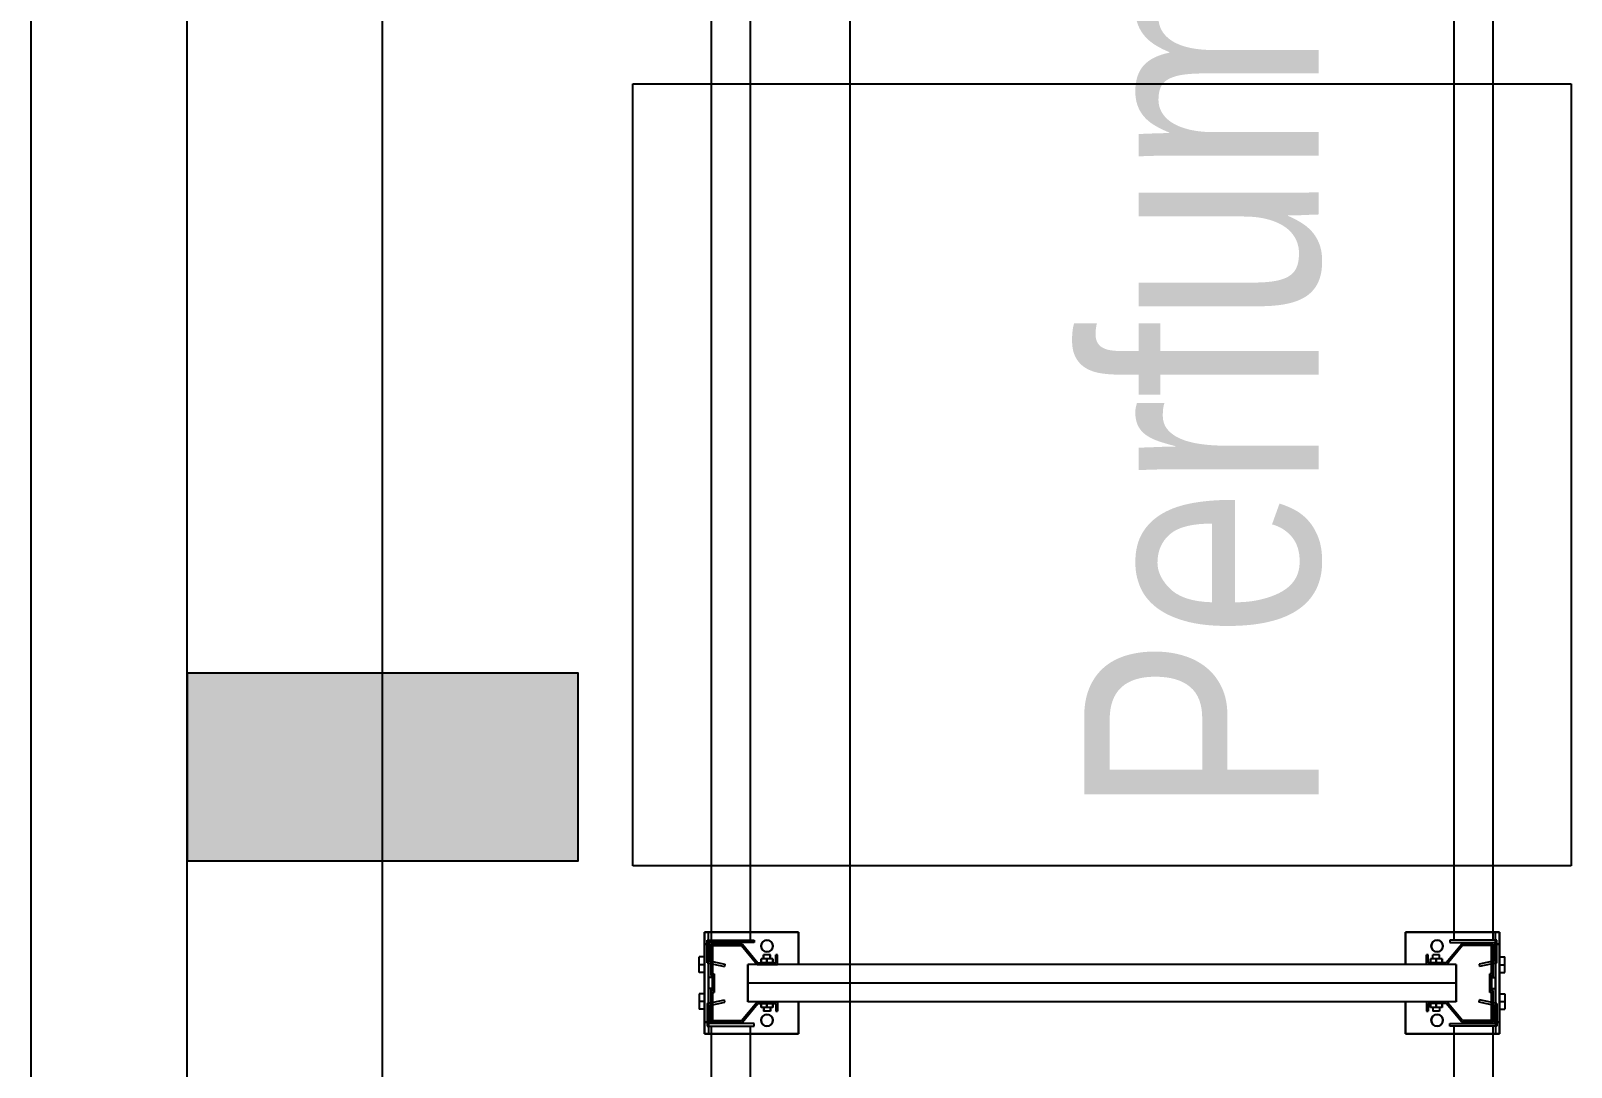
# Model space of a CAD drawing. Header units: metres. Extents: x 0 to 8715937, y -236336 to 216.
# Drawn here: x 109.6 to 111.57, y 57.696 to 59.022 of the extents above; entities that cross this region are included whole.
import ezdxf

# ---------------------------------------------------------------- set-up
doc = ezdxf.new("R2010")
doc.units = ezdxf.units.M
doc.header["$MEASUREMENT"] = 0
doc.linetypes.add('ACAD_ISO10W100', pattern=[18, 12, -3, 0, -3])
for name, color, linetype in [('0-BLOCK-ARQUITECTURA', 7, 'Continuous'), ('0-BLOCK-EQUIPAMIENTO', 7, 'Continuous'), ('0-BLOCK-ESTRUCTURA', 7, 'Continuous'), ('AAA BAST', 5, 'Continuous'), ('AAA COTAS', 7, 'Continuous'), ('AAA LARG', 1, 'Continuous'), ('AAA PALLETS', 7, 'Continuous'), ('COLUMNAS', 210, 'Continuous'), ('COLUMNAS HATCH', 251, 'Continuous'), ('EJES', 251, 'ACAD_ISO10W100'), ('MURO', 4, 'Continuous'), ('TEXTO', 7, 'Continuous')]:
    doc.layers.add(name, color=color, linetype=linetype)
doc.styles.add('AR', font='arial.ttf')

# ---------------------------------------------------------------- blocks, each defined once
blk = doc.blocks.new('DPM-ARQUITECTURA')
at = {"layer": 'MURO', "ltscale": 0.1}
for p, q in [((21.8801, 103.2229), (21.8801, 50.4111)), ((22.0801, 50.4111), (22.0801, 92.9343))]:
    blk.add_line(p, q, dxfattribs=at)
blk = doc.blocks.new('COLUMNA 0.24 x 0.50')
at = {"layer": 'COLUMNAS HATCH', "ltscale": 0.1}
blk.add_hatch(color=256, dxfattribs=at).paths.add_polyline_path([(0.5, 0), (0.5, -0.24), (0, -0.24), (0, 0)])
at = {"layer": 'COLUMNAS', "ltscale": 0.1}
blk.add_lwpolyline([(0.5, 0), (0.5, -0.24), (0, -0.24), (0, 0)], close=True, dxfattribs=at)
blk = doc.blocks.new('DPM-ESTRUCTURA')
at = {"layer": 'EJES', "ltscale": 0.4}
for p, q in [((22.33, 41.5801), (22.33, 112.3301)), ((22.9278, 41.5801), (22.9278, 112.3301))]:
    blk.add_line(p, q, dxfattribs=at)
at = {"layer": 'COLUMNAS', "xscale": -1}
blk.add_blockref('COLUMNA 0.24 x 0.50', (22.58, 58.2001), dxfattribs=at)
blk = doc.blocks.new('1A MODULO SIMPLE')
at = {"layer": 'AAA BAST'}
for points in [[(-2.1307, 1.015), (-2.1307, 1.017), (-2.1407, 1.017), (-2.1407, 1.04), (-2.1167, 1.06), (-2.1167, 1.1), (-2.1567, 1.1), (-2.1567, 1.098), (-2.1767, 1.098), (-2.1767, 1.1), (-2.2167, 1.1), (-2.2167, 1.06), (-2.1927, 1.04), (-2.1927, 1.017), (-2.2027, 1.017), (-2.2027, 1.015), (-2.1907, 1.015), (-2.1907, 1.0409), (-2.2147, 1.0609), (-2.2147, 1.098), (-2.1787, 1.098), (-2.1787, 1.096), (-2.1547, 1.096), (-2.1547, 1.098), (-2.1187, 1.098), (-2.1187, 1.0609), (-2.1427, 1.0409), (-2.1427, 1.015)], [(0.1973, 1.015), (0.1973, 1.017), (0.2073, 1.017), (0.2073, 1.04), (0.1833, 1.06), (0.1833, 1.1), (0.2233, 1.1), (0.2233, 1.098), (0.2433, 1.098), (0.2433, 1.1), (0.2833, 1.1), (0.2833, 1.06), (0.2593, 1.04), (0.2593, 1.017), (0.2693, 1.017), (0.2693, 1.015), (0.2573, 1.015), (0.2573, 1.0409), (0.2813, 1.0609), (0.2813, 1.098), (0.2453, 1.098), (0.2453, 1.096), (0.2213, 1.096), (0.2213, 1.098), (0.1853, 1.098), (0.1853, 1.0609), (0.2093, 1.0409), (0.2093, 1.015)], [(-2.1307, 0.185), (-2.1307, 0.183), (-2.1407, 0.183), (-2.1407, 0.16), (-2.1167, 0.14), (-2.1167, 0.1), (-2.1567, 0.1), (-2.1567, 0.102), (-2.1767, 0.102), (-2.1767, 0.1), (-2.2167, 0.1), (-2.2167, 0.14), (-2.1927, 0.16), (-2.1927, 0.183), (-2.2027, 0.183), (-2.2027, 0.185), (-2.1907, 0.185), (-2.1907, 0.1591), (-2.2147, 0.1391), (-2.2147, 0.102), (-2.1787, 0.102), (-2.1787, 0.104), (-2.1547, 0.104), (-2.1547, 0.102), (-2.1187, 0.102), (-2.1187, 0.1391), (-2.1427, 0.1591), (-2.1427, 0.185)], [(0.1973, 0.185), (0.1973, 0.183), (0.2073, 0.183), (0.2073, 0.16), (0.1833, 0.14), (0.1833, 0.1), (0.2233, 0.1), (0.2233, 0.102), (0.2433, 0.102), (0.2433, 0.1), (0.2833, 0.1), (0.2833, 0.14), (0.2593, 0.16), (0.2593, 0.183), (0.2693, 0.183), (0.2693, 0.185), (0.2573, 0.185), (0.2573, 0.1591), (0.2813, 0.1391), (0.2813, 0.102), (0.2453, 0.102), (0.2453, 0.104), (0.2213, 0.104), (0.2213, 0.102), (0.1853, 0.102), (0.1853, 0.1391), (0.2093, 0.1591), (0.2093, 0.185)]]:
    blk.add_hatch(color=251, dxfattribs=at).paths.add_polyline_path(points)
at = {"layer": 'AAA BAST', "color": 251}
for p, q in [((-2.2167, 1.1082), (-2.2317, 1.1082)), ((-2.2317, 1.1082), (-2.2317, 0.9882)), ((-2.2167, 1.1032), (-2.2317, 1.1032)), ((-2.1167, 1.1082), (-2.2167, 1.1082)), ((-2.2167, 1.1082), (-2.2167, 1.1032)), ((-2.2167, 1.1032), (-2.1167, 1.1032)), ((-2.2067, 1.1), (-2.2067, 1.1032)), ((-2.2067, 1.1032), (-2.1737, 1.1032)), ((-2.1802, 1.1152), (-2.2002, 1.1152)), ((-2.2002, 1.1082), (-2.2002, 1.1152)), ((-2.1902, 1.1082), (-2.1902, 1.1152)), ((-2.1802, 1.1082), (-2.1802, 1.1152)), ((-2.1737, 1.1), (-2.1737, 1.1032)), ((-2.1597, 1.1), (-2.1597, 1.1032)), ((-2.1532, 1.1152), (-2.1332, 1.1152)), ((-2.1532, 1.1082), (-2.1532, 1.1152)), ((-2.1432, 1.1082), (-2.1432, 1.1152)), ((-2.1332, 1.1082), (-2.1332, 1.1152)), ((-2.1267, 1.1), (-2.1267, 1.1032)), ((-2.1167, 1.1032), (-2.1167, 1.1082)), ((-2.1017, 1.1082), (-2.1167, 1.1082)), ((-2.1167, 1.1032), (-2.1017, 1.1032)), ((-2.1017, 0.9882), (-2.1017, 1.1082)), ((0.1683, 0.9882), (0.1683, 1.1082)), ((0.1683, 1.1082), (0.1833, 1.1082)), ((0.1833, 1.1032), (0.1683, 1.1032)), ((0.1833, 1.1032), (0.1833, 1.1082)), ((0.1833, 1.1082), (0.2833, 1.1082)), ((0.2833, 1.1032), (0.1833, 1.1032)), ((0.1933, 1.1), (0.1933, 1.1032)), ((0.2198, 1.1152), (0.1998, 1.1152)), ((0.1998, 1.1082), (0.1998, 1.1152)), ((0.2098, 1.1082), (0.2098, 1.1152)), ((0.2198, 1.1082), (0.2198, 1.1152)), ((0.2263, 1.1), (0.2263, 1.1032)), ((0.2403, 1.1), (0.2403, 1.1032)), ((0.2733, 1.1032), (0.2403, 1.1032)), ((0.2468, 1.1152), (0.2668, 1.1152)), ((0.2468, 1.1082), (0.2468, 1.1152)), ((0.2568, 1.1082), (0.2568, 1.1152)), ((0.2668, 1.1082), (0.2668, 1.1152)), ((0.2733, 1.1), (0.2733, 1.1032)), ((0.2833, 1.1082), (0.2833, 1.1032)), ((0.2833, 1.1082), (0.2983, 1.1082)), ((0.2833, 1.1032), (0.2983, 1.1032)), ((0.2983, 1.1082), (0.2983, 0.9882)), ((-2.1767, 1.1), (-2.2167, 1.1)), ((-2.2167, 1.1), (-2.2167, 1.06)), ((-2.2147, 1.098), (-2.2147, 1.0609)), ((-2.1787, 1.098), (-2.2147, 1.098)), ((-2.1787, 1.098), (-2.1787, 1.096)), ((-2.1547, 1.096), (-2.1787, 1.096)), ((-2.1767, 1.1), (-2.1767, 1.098)), ((-2.1767, 1.1), (-2.1737, 1.1)), ((-2.1567, 1.098), (-2.1767, 1.098)), ((-2.1567, 1.1), (-2.1597, 1.1)), ((-2.1167, 1.1), (-2.1567, 1.1)), ((-2.1567, 1.1), (-2.1567, 1.098)), ((-2.1187, 1.098), (-2.1547, 1.098)), ((-2.1547, 1.098), (-2.1547, 1.096)), ((-2.1187, 1.098), (-2.1187, 1.0609)), ((-2.1167, 1.1), (-2.1167, 1.06)), ((0.1833, 1.1), (0.2233, 1.1)), ((0.1833, 1.1), (0.1833, 1.06)), ((0.1853, 1.098), (0.1853, 1.0609)), ((0.1853, 1.098), (0.2213, 1.098)), ((0.2213, 1.098), (0.2213, 1.096)), ((0.2213, 1.096), (0.2453, 1.096)), ((0.2233, 1.1), (0.2233, 1.098)), ((0.2233, 1.1), (0.2263, 1.1)), ((0.2233, 1.098), (0.2433, 1.098)), ((0.2433, 1.1), (0.2403, 1.1)), ((0.2433, 1.1), (0.2833, 1.1)), ((0.2433, 1.1), (0.2433, 1.098)), ((0.2453, 1.098), (0.2813, 1.098)), ((0.2453, 1.098), (0.2453, 1.096)), ((0.2813, 1.098), (0.2813, 1.0609)), ((0.2833, 1.1), (0.2833, 1.06)), ((-2.2167, 1.06), (-2.1927, 1.04)), ((-2.2147, 1.0609), (-2.1907, 1.0409)), ((-2.1907, 1.053), (-2.1667, 1.053)), ((-2.1907, 0.147), (-2.1907, 1.053)), ((-2.1667, 1.053), (-2.1427, 1.053)), ((-2.1667, 0.147), (-2.1667, 1.053)), ((-2.1187, 1.0609), (-2.1427, 1.0409)), ((-2.1427, 0.147), (-2.1427, 1.053)), ((-2.1167, 1.06), (-2.1407, 1.04)), ((0.1833, 1.06), (0.2073, 1.04)), ((0.1853, 1.0609), (0.2093, 1.0409)), ((0.2333, 1.053), (0.2093, 1.053)), ((0.2093, 0.147), (0.2093, 1.053)), ((0.2573, 1.053), (0.2333, 1.053)), ((0.2333, 0.147), (0.2333, 1.053)), ((0.2813, 1.0609), (0.2573, 1.0409)), ((0.2573, 0.147), (0.2573, 1.053)), ((0.2833, 1.06), (0.2593, 1.04)), ((-2.1927, 1.036), (-2.1977, 1.036)), ((-2.1977, 1.021), (-2.1977, 1.036)), ((-2.1927, 1.0285), (-2.1977, 1.0285)), ((-2.1927, 1.04), (-2.1927, 1.017)), ((-2.1907, 1.0409), (-2.1907, 1.015)), ((-2.1427, 1.0409), (-2.1427, 1.015)), ((-2.1407, 1.04), (-2.1407, 1.017)), ((-2.1357, 1.036), (-2.1407, 1.036)), ((-2.1407, 1.021), (-2.1407, 1.036)), ((-2.1357, 1.0285), (-2.1407, 1.0285)), ((-2.1357, 1.021), (-2.1357, 1.036)), ((-2.1357, 1.0328), (-2.1307, 1.0328)), ((-2.1307, 1.0243), (-2.1307, 1.0328)), ((0.2023, 1.0328), (0.1973, 1.0328)), ((0.1973, 1.0243), (0.1973, 1.0328)), ((0.2023, 1.036), (0.2073, 1.036)), ((0.2023, 1.021), (0.2023, 1.036)), ((0.2023, 1.0285), (0.2073, 1.0285)), ((0.2073, 1.04), (0.2073, 1.017)), ((0.2073, 1.021), (0.2073, 1.036)), ((0.2093, 1.0409), (0.2093, 1.015)), ((0.2573, 1.0409), (0.2573, 1.015)), ((0.2593, 1.04), (0.2593, 1.017)), ((0.2593, 1.036), (0.2643, 1.036)), ((0.2593, 1.0285), (0.2643, 1.0285)), ((0.2643, 1.021), (0.2643, 1.036)), ((-2.1927, 1.017), (-2.2027, 1.017)), ((-2.2027, 1.017), (-2.2027, 1.015)), ((-2.1907, 1.015), (-2.2027, 1.015)), ((-2.1927, 1.021), (-2.1977, 1.021)), ((-2.1427, 1.015), (-2.1307, 1.015)), ((-2.1357, 1.021), (-2.1407, 1.021)), ((-2.1407, 1.017), (-2.1307, 1.017)), ((-2.1357, 1.0243), (-2.1307, 1.0243)), ((-2.1307, 1.015), (-2.1307, 1.017)), ((0.2023, 1.0243), (0.1973, 1.0243)), ((0.2073, 1.017), (0.1973, 1.017)), ((0.1973, 1.015), (0.1973, 1.017)), ((0.2093, 1.015), (0.1973, 1.015)), ((0.2023, 1.021), (0.2073, 1.021)), ((0.2573, 1.015), (0.2693, 1.015)), ((0.2593, 1.021), (0.2643, 1.021)), ((0.2593, 1.017), (0.2693, 1.017)), ((0.2693, 1.017), (0.2693, 1.015)), ((-2.2317, 0.9882), (-2.1907, 0.9882)), ((-2.1427, 0.9882), (-2.1017, 0.9882)), ((0.2093, 0.9882), (0.1683, 0.9882)), ((0.2983, 0.9882), (0.2573, 0.9882)), ((-2.2317, 0.0918), (-2.2317, 0.2118)), ((-2.2317, 0.2118), (-2.1907, 0.2118)), ((-2.1427, 0.2118), (-2.1017, 0.2118)), ((-2.1017, 0.2118), (-2.1017, 0.0918)), ((0.2093, 0.2118), (0.1683, 0.2118)), ((0.1683, 0.2118), (0.1683, 0.0918)), ((0.2983, 0.2118), (0.2573, 0.2118)), ((0.2983, 0.0918), (0.2983, 0.2118)), ((-2.1907, 0.185), (-2.2027, 0.185)), ((-2.2027, 0.183), (-2.2027, 0.185)), ((-2.1927, 0.183), (-2.2027, 0.183)), ((-2.1927, 0.1801), (-2.1977, 0.1801)), ((-2.1977, 0.1651), (-2.1977, 0.1801)), ((-2.1927, 0.16), (-2.1927, 0.183)), ((-2.1907, 0.1591), (-2.1907, 0.185)), ((-2.1427, 0.1591), (-2.1427, 0.185)), ((-2.1427, 0.185), (-2.1307, 0.185)), ((-2.1407, 0.16), (-2.1407, 0.183)), ((-2.1407, 0.183), (-2.1307, 0.183)), ((-2.1357, 0.1801), (-2.1407, 0.1801)), ((-2.1407, 0.1651), (-2.1407, 0.1801)), ((-2.1357, 0.1651), (-2.1357, 0.1801)), ((-2.1307, 0.185), (-2.1307, 0.183)), ((0.2093, 0.185), (0.1973, 0.185)), ((0.1973, 0.185), (0.1973, 0.183)), ((0.2073, 0.183), (0.1973, 0.183)), ((0.2023, 0.1801), (0.2073, 0.1801)), ((0.2023, 0.1651), (0.2023, 0.1801)), ((0.2073, 0.16), (0.2073, 0.183)), ((0.2073, 0.1651), (0.2073, 0.1801)), ((0.2093, 0.1591), (0.2093, 0.185)), ((0.2573, 0.1591), (0.2573, 0.185)), ((0.2573, 0.185), (0.2693, 0.185)), ((0.2593, 0.16), (0.2593, 0.183)), ((0.2593, 0.183), (0.2693, 0.183)), ((0.2593, 0.1801), (0.2643, 0.1801)), ((0.2643, 0.1651), (0.2643, 0.1801)), ((0.2693, 0.183), (0.2693, 0.185)), ((-2.2167, 0.14), (-2.1927, 0.16)), ((-2.2147, 0.1391), (-2.1907, 0.1591)), ((-2.1927, 0.1726), (-2.1977, 0.1726)), ((-2.1927, 0.1651), (-2.1977, 0.1651)), ((-2.1187, 0.1391), (-2.1427, 0.1591)), ((-2.1357, 0.1726), (-2.1407, 0.1726)), ((-2.1357, 0.1651), (-2.1407, 0.1651)), ((-2.1167, 0.14), (-2.1407, 0.16)), ((-2.1357, 0.1768), (-2.1307, 0.1768)), ((-2.1357, 0.1683), (-2.1307, 0.1683)), ((-2.1307, 0.1683), (-2.1307, 0.1768)), ((0.1833, 0.14), (0.2073, 0.16)), ((0.1853, 0.1391), (0.2093, 0.1591)), ((0.2023, 0.1768), (0.1973, 0.1768)), ((0.1973, 0.1683), (0.1973, 0.1768)), ((0.2023, 0.1683), (0.1973, 0.1683)), ((0.2023, 0.1726), (0.2073, 0.1726)), ((0.2023, 0.1651), (0.2073, 0.1651)), ((0.2813, 0.1391), (0.2573, 0.1591)), ((0.2593, 0.1726), (0.2643, 0.1726)), ((0.2593, 0.1651), (0.2643, 0.1651)), ((0.2833, 0.14), (0.2593, 0.16)), ((-2.2167, 0.1), (-2.2167, 0.14)), ((-2.2147, 0.102), (-2.2147, 0.1391)), ((-2.1907, 0.147), (-2.1667, 0.147)), ((-2.1667, 0.147), (-2.1427, 0.147)), ((-2.1187, 0.102), (-2.1187, 0.1391)), ((-2.1167, 0.1), (-2.1167, 0.14)), ((0.1833, 0.1), (0.1833, 0.14)), ((0.1853, 0.102), (0.1853, 0.1391)), ((0.2333, 0.147), (0.2093, 0.147)), ((0.2573, 0.147), (0.2333, 0.147)), ((0.2813, 0.102), (0.2813, 0.1391)), ((0.2833, 0.1), (0.2833, 0.14)), ((-2.1767, 0.1), (-2.2167, 0.1)), ((-2.1787, 0.102), (-2.2147, 0.102)), ((-2.2067, 0.1), (-2.2067, 0.0968)), ((-2.1787, 0.102), (-2.1787, 0.104)), ((-2.1547, 0.104), (-2.1787, 0.104)), ((-2.1567, 0.102), (-2.1767, 0.102)), ((-2.1767, 0.1), (-2.1767, 0.102)), ((-2.1767, 0.1), (-2.1737, 0.1)), ((-2.1737, 0.1), (-2.1737, 0.0968)), ((-2.1597, 0.1), (-2.1597, 0.0968)), ((-2.1567, 0.1), (-2.1597, 0.1)), ((-2.1567, 0.1), (-2.1567, 0.102)), ((-2.1167, 0.1), (-2.1567, 0.1)), ((-2.1547, 0.102), (-2.1547, 0.104)), ((-2.1187, 0.102), (-2.1547, 0.102)), ((-2.1267, 0.1), (-2.1267, 0.0968)), ((0.1833, 0.1), (0.2233, 0.1)), ((0.1853, 0.102), (0.2213, 0.102)), ((0.1933, 0.1), (0.1933, 0.0968)), ((0.2213, 0.102), (0.2213, 0.104)), ((0.2213, 0.104), (0.2453, 0.104)), ((0.2233, 0.102), (0.2433, 0.102)), ((0.2233, 0.1), (0.2233, 0.102)), ((0.2233, 0.1), (0.2263, 0.1)), ((0.2263, 0.1), (0.2263, 0.0968)), ((0.2403, 0.1), (0.2403, 0.0968)), ((0.2433, 0.1), (0.2403, 0.1)), ((0.2433, 0.1), (0.2433, 0.102)), ((0.2433, 0.1), (0.2833, 0.1)), ((0.2453, 0.102), (0.2453, 0.104)), ((0.2453, 0.102), (0.2813, 0.102)), ((0.2733, 0.1), (0.2733, 0.0968)), ((-2.2167, 0.0968), (-2.2317, 0.0968)), ((-2.2167, 0.0918), (-2.2317, 0.0918)), ((-2.2167, 0.0968), (-2.1167, 0.0968)), ((-2.2167, 0.0918), (-2.2167, 0.0968)), ((-2.1167, 0.0918), (-2.2167, 0.0918)), ((-2.2067, 0.0968), (-2.1737, 0.0968)), ((-2.2002, 0.0918), (-2.2002, 0.0848)), ((-2.1802, 0.0848), (-2.2002, 0.0848)), ((-2.1902, 0.0918), (-2.1902, 0.0848)), ((-2.1802, 0.0918), (-2.1802, 0.0848)), ((-2.1532, 0.0918), (-2.1532, 0.0848)), ((-2.1532, 0.0848), (-2.1332, 0.0848)), ((-2.1432, 0.0918), (-2.1432, 0.0848)), ((-2.1332, 0.0918), (-2.1332, 0.0848)), ((-2.1167, 0.0968), (-2.1167, 0.0918)), ((-2.1167, 0.0968), (-2.1017, 0.0968)), ((-2.1017, 0.0918), (-2.1167, 0.0918)), ((0.1833, 0.0968), (0.1683, 0.0968)), ((0.1683, 0.0918), (0.1833, 0.0918)), ((0.2833, 0.0968), (0.1833, 0.0968)), ((0.1833, 0.0968), (0.1833, 0.0918)), ((0.1833, 0.0918), (0.2833, 0.0918)), ((0.1998, 0.0918), (0.1998, 0.0848)), ((0.2198, 0.0848), (0.1998, 0.0848)), ((0.2098, 0.0918), (0.2098, 0.0848)), ((0.2198, 0.0918), (0.2198, 0.0848)), ((0.2733, 0.0968), (0.2403, 0.0968)), ((0.2468, 0.0918), (0.2468, 0.0848)), ((0.2468, 0.0848), (0.2668, 0.0848)), ((0.2568, 0.0918), (0.2568, 0.0848)), ((0.2668, 0.0918), (0.2668, 0.0848)), ((0.2833, 0.0918), (0.2833, 0.0968)), ((0.2833, 0.0968), (0.2983, 0.0968)), ((0.2833, 0.0918), (0.2983, 0.0918))]:
    blk.add_line(p, q, dxfattribs=at)
for centre in [(-2.2141, 1.0285), (-2.1192, 1.0285), (0.1859, 1.0285), (0.2808, 1.0285), (-2.2141, 0.1715), (-2.1192, 0.1715), (0.1859, 0.1715), (0.2808, 0.1715)]:
    blk.add_circle(centre, 0.0075, dxfattribs=at)
at = {"layer": 'AAA LARG', "color": 251}
for p, q in [((-2.1407, 1.105), (-2.1454, 1.0829)), ((-2.1407, 1.105), (-2.1117, 1.105)), ((-2.1117, 1.105), (-2.1117, 1.045)), ((0.2073, 1.105), (0.1783, 1.105)), ((0.1783, 1.105), (0.1783, 1.045)), ((0.2073, 1.105), (0.212, 1.0829)), ((-2.1381, 1.1018), (-2.1422, 1.0822)), ((-2.1149, 1.1018), (-2.1381, 1.1018)), ((-2.1149, 1.045), (-2.1149, 1.1018)), ((-2.1117, 1.1), (0.1783, 1.1)), ((0.1815, 1.045), (0.1815, 1.1018)), ((0.1815, 1.1018), (0.2047, 1.1018)), ((0.2047, 1.1018), (0.2089, 1.0822)), ((-2.1422, 1.0822), (-2.1454, 1.0829)), ((0.2089, 1.0822), (0.212, 1.0829)), ((-2.1117, 1.045), (-2.1149, 1.045)), ((-2.1117, 1.05), (0.1783, 1.05)), ((0.1783, 1.045), (0.1815, 1.045)), ((-2.1117, 0.155), (-2.1149, 0.155)), ((-2.1149, 0.155), (-2.1149, 0.0982)), ((-2.1117, 0.095), (-2.1117, 0.155)), ((-2.1117, 0.15), (0.1783, 0.15)), ((0.1783, 0.095), (0.1783, 0.155)), ((0.1783, 0.155), (0.1815, 0.155)), ((0.1815, 0.155), (0.1815, 0.0982)), ((-2.1422, 0.1178), (-2.1454, 0.1171)), ((-2.1407, 0.095), (-2.1454, 0.1171)), ((-2.1381, 0.0982), (-2.1422, 0.1178)), ((-2.1117, 0.1), (0.1783, 0.1)), ((0.2047, 0.0982), (0.2089, 0.1178)), ((0.2073, 0.095), (0.212, 0.1171)), ((0.2089, 0.1178), (0.212, 0.1171)), ((-2.1407, 0.095), (-2.1117, 0.095)), ((-2.1149, 0.0982), (-2.1381, 0.0982)), ((0.2073, 0.095), (0.1783, 0.095)), ((0.1815, 0.0982), (0.2047, 0.0982))]:
    blk.add_line(p, q, dxfattribs=at)
at = {"layer": 'AAA PALLETS', "color": 251, "ltscale": 0.21}
for p, q in [((-1.0167, 1.2), (-2.0167, 1.2)), ((-2.0167, 1.2), (-2.0167, 0)), ((-1.0167, 0), (-1.0167, 1.2)), ((0.0833, 1.2), (-0.9167, 1.2)), ((-0.9167, 1.2), (-0.9167, 0)), ((0.0833, 0), (0.0833, 1.2)), ((-2.0167, 0), (-1.0167, 0)), ((-0.9167, 0), (0.0833, 0))]:
    blk.add_line(p, q, dxfattribs=at)
blk = doc.blocks.new('DPM-EQUIPAMIENTO')
at = {"layer": 'AAA COTAS', "ltscale": 0.21, "xscale": -1, "rotation": 90}
for p in [(23.8501, 58.037), (23.8501, 55.637)]:
    blk.add_blockref('1A MODULO SIMPLE', p, dxfattribs=at)

msp = doc.modelspace()

# ---------------------------------------------------------------- hatches: boundary and pattern name
at = {"layer": 'AAA BAST'}
for points in [[(110.5551, 57.7677), (110.5531, 57.7677), (110.5531, 57.7777), (110.5301, 57.7777), (110.5101, 57.7537), (110.4701, 57.7537), (110.4701, 57.7937), (110.4721, 57.7937), (110.4721, 57.8137), (110.4701, 57.8137), (110.4701, 57.8537), (110.5101, 57.8537), (110.5301, 57.8297), (110.5531, 57.8297), (110.5531, 57.8397), (110.5551, 57.8397), (110.5551, 57.8277), (110.5292, 57.8277), (110.5092, 57.8517), (110.4721, 57.8517), (110.4721, 57.8157), (110.4741, 57.8157), (110.4741, 57.7917), (110.4721, 57.7917), (110.4721, 57.7557), (110.5092, 57.7557), (110.5292, 57.7797), (110.5551, 57.7797)], [(110.5551, 57.8397), (110.5531, 57.8397), (110.5531, 57.8297), (110.5301, 57.8297), (110.5101, 57.8537), (110.4701, 57.8537), (110.4701, 57.8137), (110.4721, 57.8137), (110.4721, 57.7937), (110.4701, 57.7937), (110.4701, 57.7537), (110.5101, 57.7537), (110.5301, 57.7777), (110.5531, 57.7777), (110.5531, 57.7677), (110.5551, 57.7677), (110.5551, 57.7797), (110.5292, 57.7797), (110.5092, 57.7557), (110.4721, 57.7557), (110.4721, 57.7917), (110.4741, 57.7917), (110.4741, 57.8157), (110.4721, 57.8157), (110.4721, 57.8517), (110.5092, 57.8517), (110.5292, 57.8277), (110.5551, 57.8277)], [(111.3851, 57.7677), (111.3871, 57.7677), (111.3871, 57.7777), (111.4101, 57.7777), (111.4301, 57.7537), (111.4701, 57.7537), (111.4701, 57.7937), (111.4681, 57.7937), (111.4681, 57.8137), (111.4701, 57.8137), (111.4701, 57.8537), (111.4301, 57.8537), (111.4101, 57.8297), (111.3871, 57.8297), (111.3871, 57.8397), (111.3851, 57.8397), (111.3851, 57.8277), (111.411, 57.8277), (111.431, 57.8517), (111.4681, 57.8517), (111.4681, 57.8157), (111.4661, 57.8157), (111.4661, 57.7917), (111.4681, 57.7917), (111.4681, 57.7557), (111.431, 57.7557), (111.411, 57.7797), (111.3851, 57.7797)], [(111.3851, 57.8397), (111.3871, 57.8397), (111.3871, 57.8297), (111.4101, 57.8297), (111.4301, 57.8537), (111.4701, 57.8537), (111.4701, 57.8137), (111.4681, 57.8137), (111.4681, 57.7937), (111.4701, 57.7937), (111.4701, 57.7537), (111.4301, 57.7537), (111.4101, 57.7777), (111.3871, 57.7777), (111.3871, 57.7677), (111.3851, 57.7677), (111.3851, 57.7797), (111.411, 57.7797), (111.431, 57.7557), (111.4681, 57.7557), (111.4681, 57.7917), (111.4661, 57.7917), (111.4661, 57.8157), (111.4681, 57.8157), (111.4681, 57.8517), (111.431, 57.8517), (111.411, 57.8277), (111.3851, 57.8277)]]:
    msp.add_hatch(color=251, dxfattribs=at).paths.add_polyline_path(points)

# ---------------------------------------------------------------- linework, layer by layer
at = {"layer": 'AAA BAST', "color": 251}
for p, q in [((110.4619, 57.8537), (110.4619, 57.8687)), ((110.4619, 57.8687), (110.5819, 57.8687)), ((110.5819, 57.8687), (110.4619, 57.8687)), ((110.4619, 57.8687), (110.4619, 57.8537)), ((110.4669, 57.8537), (110.4669, 57.8687)), ((110.4669, 57.8537), (110.4669, 57.8687)), ((110.5819, 57.8687), (110.5819, 57.8277)), ((110.5819, 57.8277), (110.5819, 57.8687)), ((111.4783, 57.8687), (111.3583, 57.8687)), ((111.3583, 57.8687), (111.3583, 57.8277)), ((111.3583, 57.8277), (111.3583, 57.8687)), ((111.3583, 57.8687), (111.4783, 57.8687)), ((111.4733, 57.8537), (111.4733, 57.8687)), ((111.4733, 57.8537), (111.4733, 57.8687)), ((111.4783, 57.8537), (111.4783, 57.8687)), ((111.4783, 57.8687), (111.4783, 57.8537)), ((110.4619, 57.7537), (110.4619, 57.8537)), ((110.4619, 57.8537), (110.4669, 57.8537)), ((110.4669, 57.8537), (110.4619, 57.8537)), ((110.4619, 57.8537), (110.4619, 57.7537)), ((110.4669, 57.8537), (110.4669, 57.7537)), ((110.4669, 57.7537), (110.4669, 57.8537)), ((110.4701, 57.8437), (110.4669, 57.8437)), ((110.4669, 57.8437), (110.4669, 57.8107)), ((110.4701, 57.8437), (110.4669, 57.8437)), ((110.4701, 57.8137), (110.4701, 57.8537)), ((110.4701, 57.8537), (110.5101, 57.8537)), ((110.4701, 57.8537), (110.4701, 57.8137)), ((110.4701, 57.8537), (110.5101, 57.8537)), ((110.4721, 57.8517), (110.5092, 57.8517)), ((110.4721, 57.8157), (110.4721, 57.8517)), ((110.4721, 57.8517), (110.5092, 57.8517)), ((110.4721, 57.8517), (110.4721, 57.8157)), ((110.5092, 57.8517), (110.5292, 57.8277)), ((110.5092, 57.8517), (110.5292, 57.8277)), ((110.5101, 57.8537), (110.5301, 57.8297)), ((110.5101, 57.8537), (110.5301, 57.8297)), ((110.5374, 57.8347), (110.5374, 57.8397)), ((110.5459, 57.8397), (110.5374, 57.8397)), ((110.5459, 57.8347), (110.5459, 57.8397)), ((110.5531, 57.8297), (110.5531, 57.8397)), ((110.5531, 57.8397), (110.5551, 57.8397)), ((110.5531, 57.8297), (110.5531, 57.8397)), ((110.5551, 57.8397), (110.5531, 57.8397)), ((110.5551, 57.8277), (110.5551, 57.8397)), ((110.5551, 57.8277), (110.5551, 57.8397)), ((111.3851, 57.8277), (111.3851, 57.8397)), ((111.3871, 57.8397), (111.3851, 57.8397)), ((111.3851, 57.8277), (111.3851, 57.8397)), ((111.3851, 57.8397), (111.3871, 57.8397)), ((111.3871, 57.8297), (111.3871, 57.8397)), ((111.3871, 57.8297), (111.3871, 57.8397)), ((111.3933, 57.8347), (111.3933, 57.8397)), ((111.4018, 57.8397), (111.3933, 57.8397)), ((111.4018, 57.8347), (111.4018, 57.8397)), ((111.4301, 57.8537), (111.4101, 57.8297)), ((111.4301, 57.8537), (111.4101, 57.8297)), ((111.431, 57.8517), (111.411, 57.8277)), ((111.431, 57.8517), (111.411, 57.8277)), ((111.4701, 57.8537), (111.4301, 57.8537)), ((111.4701, 57.8537), (111.4301, 57.8537)), ((111.4681, 57.8517), (111.431, 57.8517)), ((111.4681, 57.8517), (111.431, 57.8517)), ((111.4681, 57.8157), (111.4681, 57.8517)), ((111.4681, 57.8517), (111.4681, 57.8157)), ((111.4701, 57.8137), (111.4701, 57.8537)), ((111.4701, 57.8537), (111.4701, 57.8137)), ((111.4701, 57.8437), (111.4733, 57.8437)), ((111.4701, 57.8437), (111.4733, 57.8437)), ((111.4733, 57.8537), (111.4733, 57.7537)), ((111.4783, 57.8537), (111.4733, 57.8537)), ((111.4733, 57.7537), (111.4733, 57.8537)), ((111.4733, 57.8537), (111.4783, 57.8537)), ((111.4733, 57.8437), (111.4733, 57.8107)), ((111.4783, 57.7537), (111.4783, 57.8537)), ((111.4783, 57.8537), (111.4783, 57.7537)), ((110.4549, 57.8172), (110.4549, 57.8372)), ((110.4619, 57.8372), (110.4549, 57.8372)), ((110.4549, 57.8172), (110.4549, 57.8372)), ((110.4619, 57.8372), (110.4549, 57.8372)), ((110.4619, 57.8272), (110.4549, 57.8272)), ((110.4619, 57.8272), (110.4549, 57.8272)), ((110.5171, 57.8277), (110.5171, 57.8037)), ((111.4231, 57.8277), (110.5171, 57.8277)), ((110.5171, 57.8037), (110.5171, 57.8277)), ((111.4231, 57.8277), (110.5171, 57.8277)), ((110.5292, 57.8277), (110.5551, 57.8277)), ((110.5292, 57.8277), (110.5551, 57.8277)), ((110.5301, 57.8297), (110.5531, 57.8297)), ((110.5301, 57.8297), (110.5531, 57.8297)), ((110.5341, 57.8297), (110.5341, 57.8347)), ((110.5491, 57.8347), (110.5341, 57.8347)), ((110.5341, 57.8347), (110.5341, 57.8297)), ((110.5491, 57.8347), (110.5341, 57.8347)), ((110.5491, 57.8297), (110.5341, 57.8297)), ((110.5416, 57.8297), (110.5416, 57.8347)), ((110.5416, 57.8347), (110.5416, 57.8297)), ((110.5491, 57.8297), (110.5491, 57.8347)), ((110.5491, 57.8347), (110.5491, 57.8297)), ((111.411, 57.8277), (111.3851, 57.8277)), ((111.411, 57.8277), (111.3851, 57.8277)), ((111.4101, 57.8297), (111.3871, 57.8297)), ((111.4101, 57.8297), (111.3871, 57.8297)), ((111.39, 57.8297), (111.39, 57.8347)), ((111.405, 57.8347), (111.39, 57.8347)), ((111.39, 57.8347), (111.39, 57.8297)), ((111.405, 57.8347), (111.39, 57.8347)), ((111.405, 57.8297), (111.39, 57.8297)), ((111.3975, 57.8297), (111.3975, 57.8347)), ((111.3975, 57.8347), (111.3975, 57.8297)), ((111.405, 57.8297), (111.405, 57.8347)), ((111.405, 57.8347), (111.405, 57.8297)), ((111.4231, 57.8277), (111.4231, 57.8037)), ((111.4231, 57.8037), (111.4231, 57.8277)), ((111.4783, 57.8372), (111.4853, 57.8372)), ((111.4783, 57.8372), (111.4853, 57.8372)), ((111.4783, 57.8272), (111.4853, 57.8272)), ((111.4783, 57.8272), (111.4853, 57.8272)), ((111.4853, 57.8172), (111.4853, 57.8372)), ((111.4853, 57.8172), (111.4853, 57.8372)), ((110.4619, 57.8172), (110.4549, 57.8172)), ((110.4619, 57.8172), (110.4549, 57.8172)), ((110.4701, 57.8107), (110.4669, 57.8107)), ((110.4701, 57.8107), (110.4669, 57.8107)), ((110.4701, 57.8137), (110.4721, 57.8137)), ((110.4701, 57.8137), (110.4701, 57.8107)), ((110.4701, 57.8137), (110.4721, 57.8137)), ((110.4701, 57.8137), (110.4701, 57.8107)), ((110.4721, 57.8157), (110.4741, 57.8157)), ((110.4721, 57.8157), (110.4741, 57.8157)), ((110.4721, 57.7937), (110.4721, 57.8137)), ((110.4721, 57.8137), (110.4721, 57.7937)), ((110.4741, 57.7917), (110.4741, 57.8157)), ((110.4741, 57.8157), (110.4741, 57.7917)), ((110.5171, 57.8037), (110.5171, 57.7797)), ((111.4231, 57.8037), (110.5171, 57.8037)), ((110.5171, 57.7797), (110.5171, 57.8037)), ((111.4231, 57.8037), (110.5171, 57.8037)), ((111.4231, 57.8037), (111.4231, 57.7797)), ((111.4231, 57.7797), (111.4231, 57.8037)), ((111.4681, 57.8157), (111.4661, 57.8157)), ((111.4661, 57.7917), (111.4661, 57.8157)), ((111.4681, 57.8157), (111.4661, 57.8157)), ((111.4661, 57.8157), (111.4661, 57.7917)), ((111.4681, 57.7937), (111.4681, 57.8137)), ((111.4701, 57.8137), (111.4681, 57.8137)), ((111.4681, 57.8137), (111.4681, 57.7937)), ((111.4701, 57.8137), (111.4681, 57.8137)), ((111.4701, 57.8137), (111.4701, 57.8107)), ((111.4701, 57.8137), (111.4701, 57.8107)), ((111.4701, 57.8107), (111.4733, 57.8107)), ((111.4701, 57.8107), (111.4733, 57.8107)), ((111.4783, 57.8172), (111.4853, 57.8172)), ((111.4783, 57.8172), (111.4853, 57.8172)), ((110.4549, 57.7902), (110.4549, 57.7702)), ((110.4619, 57.7902), (110.4549, 57.7902)), ((110.4549, 57.7902), (110.4549, 57.7702)), ((110.4619, 57.7902), (110.4549, 57.7902)), ((110.4619, 57.7802), (110.4549, 57.7802)), ((110.4619, 57.7802), (110.4549, 57.7802)), ((110.4701, 57.7967), (110.4669, 57.7967)), ((110.4701, 57.7967), (110.4669, 57.7967)), ((110.4669, 57.7637), (110.4669, 57.7967)), ((110.4701, 57.7937), (110.4701, 57.7967)), ((110.4701, 57.7937), (110.4701, 57.7967)), ((110.4701, 57.7537), (110.4701, 57.7937)), ((110.4701, 57.7937), (110.4721, 57.7937)), ((110.4701, 57.7937), (110.4701, 57.7537)), ((110.4701, 57.7937), (110.4721, 57.7937)), ((110.4721, 57.7557), (110.4721, 57.7917)), ((110.4721, 57.7917), (110.4741, 57.7917)), ((110.4721, 57.7917), (110.4721, 57.7557)), ((110.4721, 57.7917), (110.4741, 57.7917)), ((111.4681, 57.7917), (111.4661, 57.7917)), ((111.4681, 57.7917), (111.4661, 57.7917)), ((111.4701, 57.7937), (111.4681, 57.7937)), ((111.4701, 57.7937), (111.4681, 57.7937)), ((111.4681, 57.7557), (111.4681, 57.7917)), ((111.4681, 57.7917), (111.4681, 57.7557)), ((111.4701, 57.7967), (111.4733, 57.7967)), ((111.4701, 57.7937), (111.4701, 57.7967)), ((111.4701, 57.7967), (111.4733, 57.7967)), ((111.4701, 57.7937), (111.4701, 57.7967)), ((111.4701, 57.7537), (111.4701, 57.7937)), ((111.4701, 57.7937), (111.4701, 57.7537)), ((111.4733, 57.7637), (111.4733, 57.7967)), ((111.4783, 57.7902), (111.4853, 57.7902)), ((111.4783, 57.7902), (111.4853, 57.7902)), ((111.4783, 57.7802), (111.4853, 57.7802)), ((111.4783, 57.7802), (111.4853, 57.7802)), ((111.4853, 57.7902), (111.4853, 57.7702)), ((111.4853, 57.7902), (111.4853, 57.7702)), ((110.4619, 57.7702), (110.4549, 57.7702)), ((110.4619, 57.7702), (110.4549, 57.7702)), ((110.4701, 57.7637), (110.4669, 57.7637)), ((110.4701, 57.7637), (110.4669, 57.7637)), ((110.5092, 57.7557), (110.5292, 57.7797)), ((110.5092, 57.7557), (110.5292, 57.7797)), ((110.5101, 57.7537), (110.5301, 57.7777)), ((110.5101, 57.7537), (110.5301, 57.7777)), ((111.4231, 57.7797), (110.5171, 57.7797)), ((111.4231, 57.7797), (110.5171, 57.7797)), ((110.5292, 57.7797), (110.5551, 57.7797)), ((110.5292, 57.7797), (110.5551, 57.7797)), ((110.5301, 57.7777), (110.5531, 57.7777)), ((110.5301, 57.7777), (110.5531, 57.7777)), ((110.5341, 57.7727), (110.5341, 57.7777)), ((110.5491, 57.7777), (110.5341, 57.7777)), ((110.5341, 57.7777), (110.5341, 57.7727)), ((110.5491, 57.7727), (110.5341, 57.7727)), ((110.5491, 57.7727), (110.5341, 57.7727)), ((110.5374, 57.7727), (110.5374, 57.7677)), ((110.5459, 57.7677), (110.5374, 57.7677)), ((110.5416, 57.7727), (110.5416, 57.7777)), ((110.5416, 57.7777), (110.5416, 57.7727)), ((110.5459, 57.7727), (110.5459, 57.7677)), ((110.5491, 57.7727), (110.5491, 57.7777)), ((110.5491, 57.7777), (110.5491, 57.7727)), ((110.5531, 57.7777), (110.5531, 57.7677)), ((110.5531, 57.7777), (110.5531, 57.7677)), ((110.5551, 57.7677), (110.5531, 57.7677)), ((110.5531, 57.7677), (110.5551, 57.7677)), ((110.5551, 57.7797), (110.5551, 57.7677)), ((110.5551, 57.7797), (110.5551, 57.7677)), ((110.5819, 57.7797), (110.5819, 57.7387)), ((110.5819, 57.7387), (110.5819, 57.7797)), ((111.3583, 57.7797), (111.3583, 57.7387)), ((111.3583, 57.7387), (111.3583, 57.7797)), ((111.411, 57.7797), (111.3851, 57.7797)), ((111.3851, 57.7797), (111.3851, 57.7677)), ((111.411, 57.7797), (111.3851, 57.7797)), ((111.3851, 57.7797), (111.3851, 57.7677)), ((111.3851, 57.7677), (111.3871, 57.7677)), ((111.3871, 57.7677), (111.3851, 57.7677)), ((111.4101, 57.7777), (111.3871, 57.7777)), ((111.3871, 57.7777), (111.3871, 57.7677)), ((111.4101, 57.7777), (111.3871, 57.7777)), ((111.3871, 57.7777), (111.3871, 57.7677)), ((111.39, 57.7727), (111.39, 57.7777)), ((111.405, 57.7777), (111.39, 57.7777)), ((111.39, 57.7777), (111.39, 57.7727)), ((111.405, 57.7727), (111.39, 57.7727)), ((111.405, 57.7727), (111.39, 57.7727)), ((111.3933, 57.7727), (111.3933, 57.7677)), ((111.4018, 57.7677), (111.3933, 57.7677)), ((111.3975, 57.7727), (111.3975, 57.7777)), ((111.3975, 57.7777), (111.3975, 57.7727)), ((111.4018, 57.7727), (111.4018, 57.7677)), ((111.405, 57.7727), (111.405, 57.7777)), ((111.405, 57.7777), (111.405, 57.7727)), ((111.4301, 57.7537), (111.4101, 57.7777)), ((111.4301, 57.7537), (111.4101, 57.7777)), ((111.431, 57.7557), (111.411, 57.7797)), ((111.431, 57.7557), (111.411, 57.7797)), ((111.4701, 57.7637), (111.4733, 57.7637)), ((111.4701, 57.7637), (111.4733, 57.7637)), ((111.4783, 57.7702), (111.4853, 57.7702)), ((111.4783, 57.7702), (111.4853, 57.7702)), ((110.4669, 57.7537), (110.4619, 57.7537)), ((110.4619, 57.7387), (110.4619, 57.7537)), ((110.4619, 57.7537), (110.4669, 57.7537)), ((110.4619, 57.7537), (110.4619, 57.7387)), ((110.4669, 57.7537), (110.4669, 57.7387)), ((110.4669, 57.7537), (110.4669, 57.7387)), ((110.4701, 57.7537), (110.5101, 57.7537)), ((110.4701, 57.7537), (110.5101, 57.7537)), ((110.4721, 57.7557), (110.5092, 57.7557)), ((110.4721, 57.7557), (110.5092, 57.7557)), ((111.4701, 57.7537), (111.4301, 57.7537)), ((111.4701, 57.7537), (111.4301, 57.7537)), ((111.4681, 57.7557), (111.431, 57.7557)), ((111.4681, 57.7557), (111.431, 57.7557)), ((111.4733, 57.7537), (111.4783, 57.7537)), ((111.4733, 57.7537), (111.4733, 57.7387)), ((111.4783, 57.7537), (111.4733, 57.7537)), ((111.4733, 57.7537), (111.4733, 57.7387)), ((111.4783, 57.7387), (111.4783, 57.7537)), ((111.4783, 57.7537), (111.4783, 57.7387)), ((110.5819, 57.7387), (110.4619, 57.7387)), ((110.4619, 57.7387), (110.5819, 57.7387)), ((111.3583, 57.7387), (111.4783, 57.7387)), ((111.4783, 57.7387), (111.3583, 57.7387))]:
    msp.add_line(p, q, dxfattribs=at)
for centre in [(110.5416, 57.8512), (110.5416, 57.8512), (111.3986, 57.8512), (111.3986, 57.8512), (110.5416, 57.7562), (110.5416, 57.7562), (111.3986, 57.7562), (111.3986, 57.7562)]:
    msp.add_circle(centre, 0.0075, dxfattribs=at)
at = {"layer": 'AAA LARG', "color": 251}
for p, q in [((110.4701, 60.1487), (110.4701, 57.8587)), ((110.5201, 60.1487), (110.5201, 57.8587)), ((111.4201, 60.1487), (111.4201, 57.8587)), ((111.4701, 60.1487), (111.4701, 57.8587)), ((110.4651, 57.8297), (110.4651, 57.8587)), ((110.4651, 57.8587), (110.5251, 57.8587)), ((110.5251, 57.8587), (110.5251, 57.8555)), ((111.4751, 57.8587), (111.4151, 57.8587)), ((111.4151, 57.8587), (111.4151, 57.8555)), ((111.4751, 57.8297), (111.4751, 57.8587)), ((110.5251, 57.8555), (110.4683, 57.8555)), ((110.4683, 57.8555), (110.4683, 57.8323)), ((111.4151, 57.8555), (111.4719, 57.8555)), ((111.4719, 57.8555), (111.4719, 57.8323)), ((110.4651, 57.8297), (110.4872, 57.825)), ((110.4683, 57.8323), (110.4879, 57.8281)), ((110.4879, 57.8281), (110.4872, 57.825)), ((111.4719, 57.8323), (111.4523, 57.8281)), ((111.4523, 57.8281), (111.453, 57.825)), ((111.4751, 57.8297), (111.453, 57.825)), ((110.4651, 57.7777), (110.4872, 57.7824)), ((110.4879, 57.7793), (110.4872, 57.7824)), ((111.4523, 57.7793), (111.453, 57.7824)), ((111.4751, 57.7777), (111.453, 57.7824)), ((110.4651, 57.7777), (110.4651, 57.7487)), ((110.4683, 57.7751), (110.4879, 57.7793)), ((110.4683, 57.7519), (110.4683, 57.7751)), ((111.4719, 57.7751), (111.4523, 57.7793)), ((111.4719, 57.7519), (111.4719, 57.7751)), ((111.4751, 57.7777), (111.4751, 57.7487)), ((110.4651, 57.7487), (110.5251, 57.7487)), ((110.5251, 57.7519), (110.4683, 57.7519)), ((110.4701, 57.7487), (110.4701, 55.4587)), ((110.5201, 57.7487), (110.5201, 55.4587)), ((110.5251, 57.7487), (110.5251, 57.7519)), ((111.4151, 57.7487), (111.4151, 57.7519)), ((111.4151, 57.7519), (111.4719, 57.7519)), ((111.4751, 57.7487), (111.4151, 57.7487)), ((111.4201, 57.7487), (111.4201, 55.4587)), ((111.4701, 57.7487), (111.4701, 55.4587))]:
    msp.add_line(p, q, dxfattribs=at)
at = {"layer": 'AAA PALLETS', "color": 251, "ltscale": 0.21}
for p, q in [((110.3701, 57.9537), (110.3701, 58.9537)), ((110.3701, 58.9537), (111.5701, 58.9537)), ((111.5701, 58.9537), (111.5701, 57.9537)), ((111.5701, 57.9537), (110.3701, 57.9537))]:
    msp.add_line(p, q, dxfattribs=at)

# ---------------------------------------------------------------- block references
at = {"layer": '0-BLOCK-ARQUITECTURA'}
msp.add_blockref('DPM-ARQUITECTURA', (87.72, 0), dxfattribs=at)
at = {"layer": '0-BLOCK-EQUIPAMIENTO'}
msp.add_blockref('DPM-EQUIPAMIENTO', (87.72, 0), dxfattribs=at)
at = {"layer": '0-BLOCK-ESTRUCTURA', "ltscale": 0.1}
msp.add_blockref('DPM-ESTRUCTURA', (87.72, 0), dxfattribs=at)

# ---------------------------------------------------------------- texts
at = {"layer": 'TEXTO', "ltscale": 0.1, "insert": (110.9473, 58.0167), "char_height": 0.300033, "attachment_point": 1, "rotation": 90, "style": 'AR'}
msp.add_mtext_dynamic_manual_height_columns('{\\fArial Narrow|b0|i0|c0|p34;Perfumería}', width=4.08123, gutter_width=12.5, heights=[0], dxfattribs=at)

doc.saveas('drawing.dxf')
